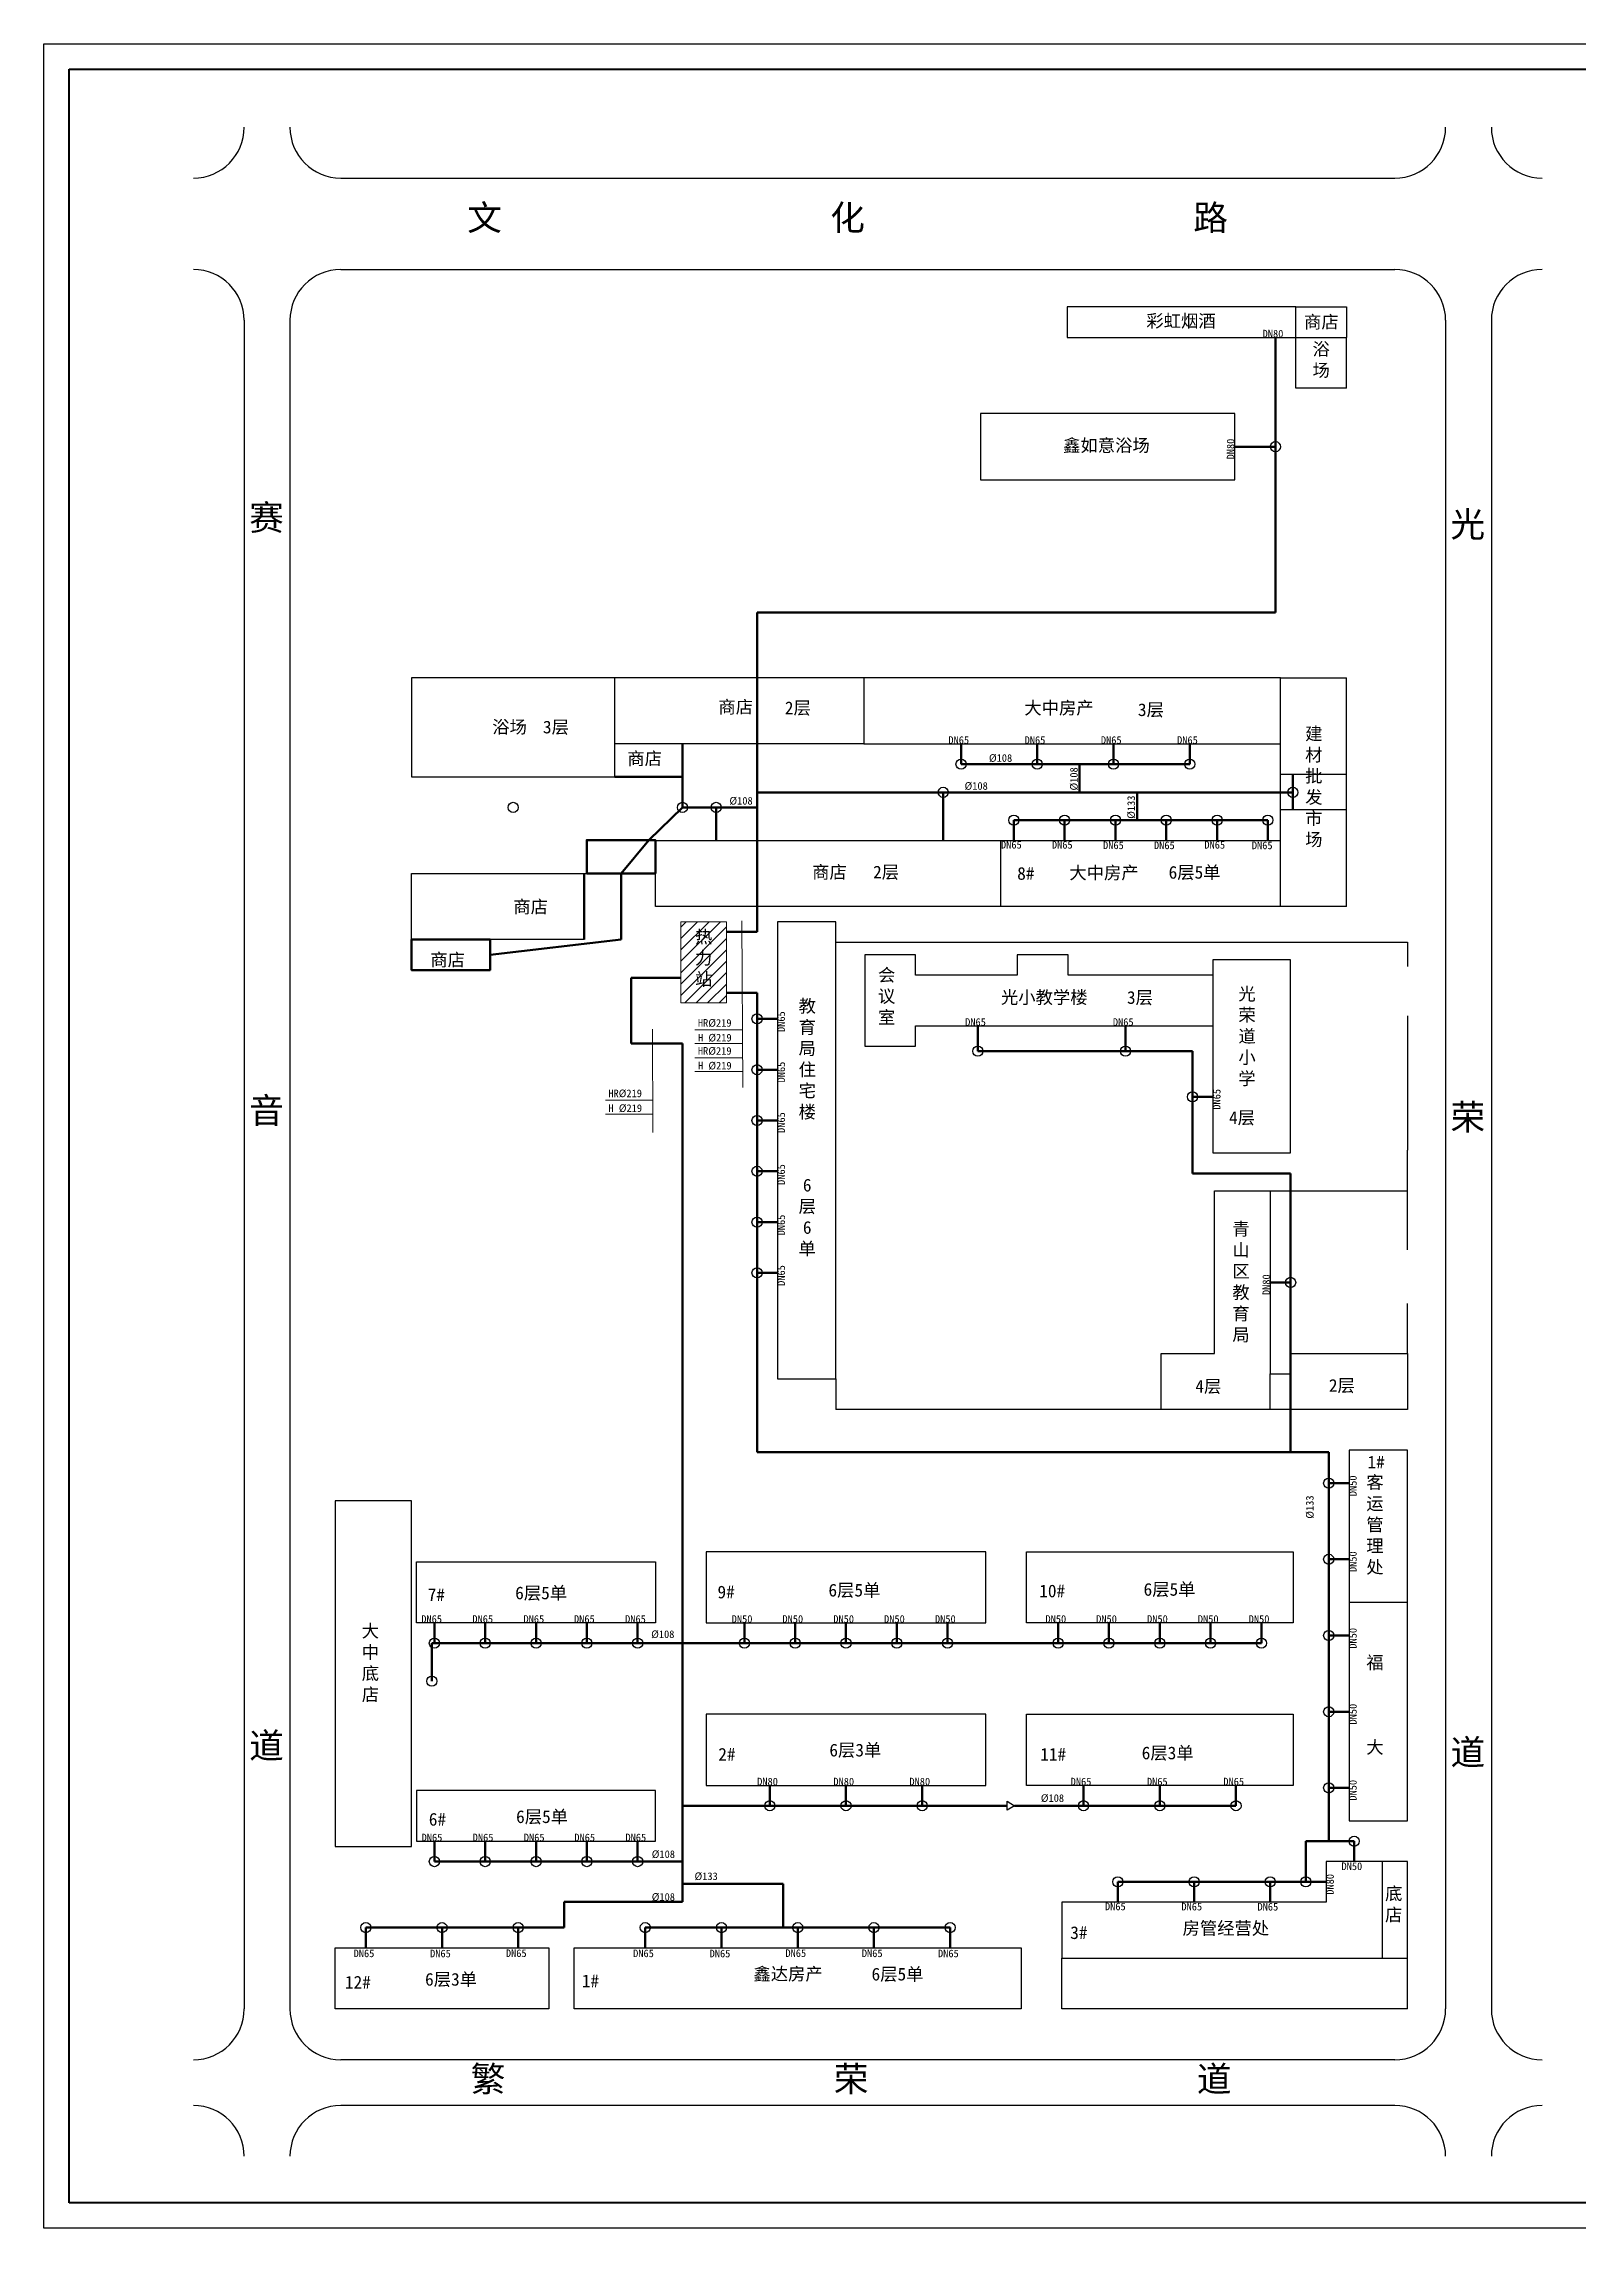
# Model space of a CAD drawing. Header units: millimetres. Extents: x 710 to 1314, y 285 to 715.
# Drawn here: x 710.2 to 1012.2, y 285.3 to 715.3 of the extents above; entities that cross this region are included whole.
import ezdxf

# ---------------------------------------------------------------- set-up
doc = ezdxf.new("R2010")
doc.units = ezdxf.units.MM
doc.layers.add('围栏', color=3, linetype='Continuous')
doc.layers.add('边线', color=1, linetype='Continuous')
doc.layers.add('标注', color=7, linetype='Continuous', lineweight=18)
doc.layers.add('管道', color=7, linetype='Continuous', lineweight=50)

msp = doc.modelspace()

# ---------------------------------------------------------------- hatches: boundary and pattern name
at = {"layer": '标注'}
h = msp.add_hatch(dxfattribs=at)
h.set_pattern_fill('ANSI31', color=256, scale=0.5, style=0)
h.paths.add_polyline_path([(844.57, 542.53), (835.57, 542.53), (835.57, 526.53), (844.57, 526.53)])
h.paths.add_polyline_path([(837.74, 541.43), (842.39, 541.43), (842.39, 527.93), (837.74, 527.93)], flags=24)

# ---------------------------------------------------------------- linework, layer by layer
at = {"lineweight": 40}
for p, q in [((715.18, 290.35), (715.18, 710.35)), ((715.18, 710.35), (1309.18, 710.35)), ((1309.18, 290.35), (715.18, 290.35))]:
    msp.add_line(p, q, dxfattribs=at)
for p, q in [((768.65, 688.9), (976.07, 688.9)), ((768.65, 670.9), (976.07, 670.9)), ((956.57, 663.53), (911.57, 663.53)), ((911.57, 663.53), (911.57, 657.53)), ((956.57, 657.53), (956.57, 663.53)), ((956.57, 663.53), (966.57, 663.53)), ((966.57, 663.53), (966.57, 657.53)), ((749.65, 660.9), (749.65, 328.53)), ((758.65, 660.9), (758.65, 328.53)), ((986.07, 660.9), (986.07, 328.53)), ((995.07, 660.9), (995.07, 328.53)), ((911.57, 657.53), (956.57, 657.53)), ((956.57, 647.53), (956.57, 657.53)), ((956.57, 657.53), (966.57, 657.53)), ((966.57, 647.53), (966.57, 657.53)), ((966.57, 647.53), (956.57, 647.53)), ((944.57, 642.53), (894.57, 642.53)), ((894.57, 642.53), (894.57, 629.53)), ((944.57, 629.53), (944.57, 642.53)), ((894.57, 629.53), (944.57, 629.53)), ((822.57, 590.53), (782.57, 590.53)), ((782.57, 590.53), (782.57, 571.03)), ((822.57, 571.03), (822.57, 590.53)), ((871.57, 590.53), (822.57, 590.53)), ((953.57, 590.53), (871.57, 590.53)), ((871.57, 590.53), (871.57, 577.53)), ((953.57, 545.53), (953.57, 590.53)), ((953.57, 590.53), (966.57, 590.53)), ((966.57, 545.53), (966.57, 590.53)), ((871.57, 577.53), (822.57, 577.53)), ((871.57, 577.53), (953.57, 577.53)), ((782.57, 571.03), (822.57, 571.03)), ((966.57, 571.53), (953.57, 571.53)), ((966.57, 564.53), (953.57, 564.53)), ((830.57, 545.53), (830.57, 558.53)), ((830.57, 558.53), (898.57, 558.53)), ((830.57, 558.53), (830.57, 552.03)), ((898.57, 545.53), (898.57, 558.53)), ((898.57, 558.53), (953.57, 558.53)), ((782.57, 539.03), (782.57, 552.03)), ((782.57, 552.03), (830.57, 552.03)), ((898.57, 545.53), (830.57, 545.53)), ((866.07, 542.53), (854.57, 542.53)), ((854.57, 542.53), (854.57, 452.53)), ((866.07, 452.53), (866.07, 542.53)), ((953.57, 545.53), (898.57, 545.53)), ((966.57, 545.53), (953.57, 545.53)), ((816.55, 539.03), (782.57, 539.03)), ((881.77, 536.03), (871.77, 536.03)), ((871.77, 536.03), (871.77, 518.03)), ((881.77, 532.03), (881.77, 536.03)), ((911.77, 536.03), (901.77, 536.03)), ((901.77, 536.03), (901.77, 532.03)), ((911.77, 532.03), (911.77, 536.03)), ((955.57, 535.03), (940.27, 535.03)), ((940.27, 535.03), (940.27, 497.03)), ((940.27, 535.03), (940.27, 532.03)), ((955.57, 497.03), (955.57, 535.03)), ((901.77, 532.03), (881.77, 532.03)), ((940.27, 532.03), (911.77, 532.03)), ((881.77, 518.03), (881.77, 522.03)), ((881.77, 522.03), (940.27, 522.03)), ((871.77, 518.03), (881.77, 518.03)), ((940.27, 497.03), (955.57, 497.03)), ((940.57, 457.53), (940.57, 489.53)), ((940.57, 489.53), (951.57, 489.53)), ((951.57, 489.53), (951.57, 453.53)), ((930.07, 446.53), (930.07, 457.53)), ((930.07, 457.53), (940.57, 457.53)), ((955.57, 453.53), (955.57, 457.53)), ((955.57, 457.53), (978.57, 457.53)), ((978.57, 457.53), (978.57, 446.53)), ((854.57, 452.53), (866.07, 452.53)), ((866, 452.53), (866.07, 452.53)), ((951.57, 446.53), (951.57, 453.53)), ((951.57, 453.53), (955.57, 453.53)), ((951.57, 446.53), (930.07, 446.53)), ((978.57, 446.53), (951.57, 446.53)), ((978.57, 438.53), (967.07, 438.53)), ((967.07, 438.53), (967.07, 365.53)), ((978.57, 365.53), (978.57, 438.53)), ((782.57, 428.53), (767.57, 428.53)), ((767.57, 428.53), (767.57, 360.53)), ((782.57, 360.53), (782.57, 428.53)), ((895.57, 418.53), (840.57, 418.53)), ((840.57, 418.53), (840.57, 404.53)), ((895.57, 404.53), (895.57, 418.53)), ((903.57, 418.53), (956.07, 418.53)), ((903.57, 404.53), (903.57, 418.53)), ((956.07, 418.53), (956.07, 404.53)), ((783.57, 404.53), (783.57, 416.53)), ((783.57, 416.53), (830.57, 416.53)), ((830.57, 416.53), (830.57, 404.53)), ((978.57, 408.53), (967.07, 408.53)), ((830.57, 404.53), (783.57, 404.53)), ((840.57, 404.53), (895.57, 404.53)), ((956.07, 404.53), (903.57, 404.53)), ((895.57, 386.53), (840.57, 386.53)), ((840.57, 386.53), (840.57, 372.53)), ((895.57, 372.53), (895.57, 386.53)), ((903.57, 372.53), (903.57, 386.53)), ((903.57, 386.53), (956.07, 386.53)), ((956.07, 386.53), (956.07, 372.53)), ((830.57, 371.53), (783.57, 371.53)), ((783.57, 371.53), (783.57, 361.53)), ((830.57, 361.53), (830.57, 371.53)), ((840.57, 372.53), (895.57, 372.53)), ((956.07, 372.53), (903.57, 372.53)), ((967.07, 365.53), (978.57, 365.53)), ((783.57, 361.53), (830.57, 361.53)), ((767.57, 360.53), (782.57, 360.53)), ((973.57, 357.53), (962.57, 357.53)), ((962.57, 357.53), (962.57, 349.53)), ((978.57, 357.53), (973.57, 357.53)), ((973.57, 357.53), (973.57, 338.53)), ((978.57, 338.53), (978.57, 357.53)), ((962.57, 349.53), (910.57, 349.53)), ((910.57, 349.53), (910.57, 338.53)), ((767.57, 328.53), (767.57, 340.53)), ((767.57, 340.53), (809.57, 340.53)), ((809.57, 340.53), (809.57, 328.53)), ((814.57, 328.53), (814.57, 340.53)), ((814.57, 340.53), (902.57, 340.53)), ((902.57, 340.53), (902.57, 328.53)), ((910.57, 328.53), (910.57, 338.53)), ((910.57, 338.53), (978.57, 338.53)), ((978.57, 328.53), (978.57, 338.53)), ((809.57, 328.53), (767.57, 328.53)), ((902.57, 328.53), (814.57, 328.53)), ((978.57, 328.53), (910.57, 328.53)), ((976.07, 318.53), (768.65, 318.53)), ((976.07, 309.53), (768.65, 309.53))]:
    msp.add_line(p, q)
msp.add_lwpolyline([(901.26, 368.53), (899.76, 367.67), (899.76, 369.4)], close=True)
for centre in [(952.57, 636.03), (890.71, 573.53), (905.71, 573.53), (920.71, 573.53), (935.71, 573.53), (887.22, 567.99), (955.99, 567.99), (802.57, 565.03), (835.9, 565.03), (842.52, 565.03), (901.1, 562.53), (911.1, 562.53), (921.1, 562.53), (931.1, 562.53), (941.1, 562.53), (951.1, 562.53), (850.57, 523.4), (894.03, 517.03), (923.09, 517.03), (850.57, 513.4), (936.27, 508.05), (850.57, 503.4), (850.57, 493.4), (850.57, 483.4), (850.57, 473.4), (955.57, 471.53), (963.07, 432.03), (963.07, 417.03), (787.07, 400.53), (797.07, 400.53), (807.07, 400.53), (817.07, 400.53), (827.07, 400.53), (848.07, 400.53), (858.07, 400.53), (868.07, 400.53), (878.07, 400.53), (888.07, 400.53), (909.82, 400.53), (919.82, 400.53), (929.82, 400.53), (939.82, 400.53), (949.82, 400.53), (963.07, 402.03), (786.57, 393.05), (963.07, 387.03), (963.07, 372.03), (853.07, 368.53), (868.07, 368.53), (883.07, 368.53), (914.82, 368.53), (929.82, 368.53), (944.82, 368.53), (968.07, 361.53), (787.07, 357.53), (797.07, 357.53), (807.07, 357.53), (817.07, 357.53), (827.07, 357.53), (921.57, 353.53), (936.57, 353.53), (951.57, 353.53), (958.57, 353.53), (773.57, 344.53), (788.57, 344.53), (803.57, 344.53), (828.57, 344.53), (843.57, 344.53), (858.57, 344.53), (873.57, 344.53), (888.57, 344.53)]:
    msp.add_circle(centre, 1)
for centre, start, end in [((739.65, 698.9), 270, 0), ((768.65, 698.9), 180, 270), ((976.07, 698.9), 270, 0), ((1005.07, 698.9), 180, 270), ((739.65, 660.9), 0, 90), ((768.65, 660.9), 90, 180), ((976.07, 660.9), 0, 90), ((1005.07, 660.9), 90, 180), ((739.65, 328.53), 270, 0), ((768.65, 328.53), 180, 270), ((976.07, 328.53), 270, 0), ((1005.07, 328.53), 180, 270), ((739.65, 299.53), 0, 90), ((768.65, 299.53), 90, 180), ((976.07, 299.53), 0, 90), ((1005.07, 299.53), 90, 180)]:
    msp.add_arc(centre, 10, start, end)
at = {"layer": '围栏'}
for p, q in [((866.07, 538.53), (978.57, 538.53)), ((978.57, 538.53), (978.57, 533.68)), ((978.57, 523.99), (978.57, 497.53)), ((978.57, 477.97), (978.57, 497.53)), ((951.57, 489.53), (978.57, 489.53)), ((978.57, 457.53), (978.57, 467.4)), ((866.07, 452.53), (866.07, 446.53)), ((930.07, 446.53), (866.07, 446.53))]:
    msp.add_line(p, q, dxfattribs=at)
at = {"layer": '标注'}
for p, q in [((844.57, 542.53), (835.57, 542.53)), ((835.57, 542.53), (835.57, 526.53)), ((844.57, 526.53), (844.57, 542.53)), ((847.74, 509.88), (847.57, 542.7)), ((835.57, 526.53), (844.57, 526.53)), ((830.08, 501.02), (829.97, 521.36)), ((838.35, 521.24), (847.76, 521.24)), ((838.35, 518.54), (847.76, 518.54)), ((838.35, 515.74), (847.76, 515.74)), ((838.35, 513.03), (847.76, 513.03)), ((820.71, 507.37), (830.12, 507.37)), ((820.71, 504.67), (830.12, 504.67))]:
    msp.add_line(p, q, dxfattribs=at)
at = {"layer": '管道'}
for p, q in [((952.57, 603.37), (952.57, 657.53)), ((944.57, 636.03), (952.57, 636.03)), ((850.57, 540.53), (850.57, 603.37)), ((850.57, 603.37), (952.57, 603.37)), ((835.9, 565.03), (835.9, 577.53)), ((890.71, 577.53), (890.71, 573.53)), ((905.71, 577.53), (905.71, 573.53)), ((920.71, 577.53), (920.71, 573.53)), ((935.71, 577.53), (935.71, 573.53)), ((890.71, 573.53), (935.71, 573.53)), ((913.99, 567.99), (913.99, 573.53)), ((822.57, 571.03), (835.9, 571.03)), ((850.57, 567.99), (955.99, 567.99)), ((887.22, 567.99), (887.22, 558.53)), ((925.34, 567.99), (925.34, 562.53)), ((955.99, 567.99), (955.99, 571.53)), ((955.99, 567.99), (955.99, 564.53)), ((835.9, 565.03), (829.26, 558.58)), ((850.57, 565.03), (835.9, 565.03)), ((842.52, 565.03), (842.52, 558.53)), ((901.1, 562.53), (901.1, 558.53)), ((901.1, 562.53), (951.1, 562.53)), ((911.1, 562.53), (911.1, 558.53)), ((921.1, 562.53), (921.1, 558.53)), ((931.1, 562.53), (931.1, 558.53)), ((941.1, 562.53), (941.1, 558.53)), ((951.1, 562.53), (951.1, 558.53)), ((829.26, 558.58), (823.8, 552.03)), ((816.55, 539.03), (816.55, 552.03)), ((823.8, 552.03), (823.8, 539.03)), ((823.8, 539.03), (798.02, 536.02)), ((844.57, 540.53), (850.57, 540.53)), ((825.82, 518.54), (825.82, 531.51)), ((825.82, 531.51), (835.57, 531.51)), ((850.57, 528.56), (844.57, 528.56)), ((850.57, 438.13), (850.57, 528.56)), ((854.57, 523.4), (850.57, 523.4)), ((894.03, 522.03), (894.03, 517.03)), ((923.09, 522.03), (923.09, 517.03)), ((835.87, 518.54), (825.82, 518.54)), ((835.87, 421.9), (835.87, 518.54)), ((894.03, 517.03), (936.27, 517.03)), ((936.27, 492.97), (936.27, 517.03)), ((854.57, 513.4), (850.57, 513.4)), ((940.27, 508.05), (936.27, 508.05)), ((854.57, 503.4), (850.57, 503.4)), ((854.57, 493.4), (850.57, 493.4)), ((936.27, 492.97), (955.57, 492.97)), ((955.57, 492.97), (955.57, 438.13)), ((854.57, 483.4), (850.57, 483.4)), ((854.57, 473.4), (850.57, 473.4)), ((951.57, 471.53), (955.57, 471.53)), ((963.07, 438.13), (850.57, 438.13)), ((963.07, 438.13), (963.07, 361.53)), ((967.07, 432.03), (963.07, 432.03)), ((835.87, 421.9), (835.87, 349.58)), ((967.07, 417.03), (963.07, 417.03)), ((787.07, 404.53), (787.07, 400.53)), ((797.07, 404.53), (797.07, 400.53)), ((807.07, 404.53), (807.07, 400.53)), ((817.07, 404.53), (817.07, 400.53)), ((827.07, 404.53), (827.07, 400.53)), ((848.07, 404.53), (848.07, 400.53)), ((858.07, 404.53), (858.07, 400.53)), ((868.07, 404.53), (868.07, 400.53)), ((878.07, 404.53), (878.07, 400.53)), ((888.07, 404.53), (888.07, 400.53)), ((909.82, 404.53), (909.82, 400.53)), ((919.82, 404.53), (919.82, 400.53)), ((929.82, 404.53), (929.82, 400.53)), ((939.82, 404.53), (939.82, 400.53)), ((949.82, 404.53), (949.82, 400.53)), ((949.82, 400.53), (786.57, 400.53)), ((786.57, 400.53), (786.57, 393.05)), ((967.07, 402.03), (963.07, 402.03)), ((967.07, 387.03), (963.07, 387.03)), ((853.07, 368.53), (853.07, 372.53)), ((868.07, 368.53), (868.07, 372.53)), ((883.07, 368.53), (883.07, 372.53)), ((914.82, 368.53), (914.82, 372.53)), ((929.82, 368.53), (929.82, 372.53)), ((944.82, 368.53), (944.82, 372.53)), ((967.07, 372.03), (963.07, 372.03)), ((899.76, 368.53), (835.87, 368.53)), ((944.82, 368.53), (901.26, 368.53)), ((787.07, 361.53), (787.07, 357.53)), ((797.07, 361.53), (797.07, 357.53)), ((807.07, 361.53), (807.07, 357.53)), ((817.07, 361.53), (817.07, 357.53)), ((827.07, 361.53), (827.07, 357.53)), ((963.07, 361.53), (958.57, 361.53)), ((958.57, 361.53), (958.57, 353.53)), ((963.07, 361.53), (968.07, 361.53)), ((968.07, 357.53), (968.07, 361.53)), ((787.07, 357.53), (835.87, 357.53)), ((835.87, 353.15), (855.68, 353.15)), ((855.68, 353.15), (855.68, 344.53)), ((921.57, 349.53), (921.57, 353.53)), ((958.57, 353.53), (921.57, 353.53)), ((936.57, 349.53), (936.57, 353.53)), ((951.57, 349.53), (951.57, 353.53)), ((962.57, 353.53), (958.57, 353.53)), ((835.87, 349.58), (812.62, 349.58)), ((812.62, 349.58), (812.62, 344.53)), ((773.57, 340.53), (773.57, 344.53)), ((812.62, 344.53), (773.57, 344.53)), ((788.57, 340.53), (788.57, 344.53)), ((803.57, 340.53), (803.57, 344.53)), ((828.57, 340.53), (828.57, 344.53)), ((828.57, 344.53), (888.57, 344.53)), ((843.57, 340.53), (843.57, 344.53)), ((858.57, 340.53), (858.57, 344.53)), ((873.57, 340.53), (873.57, 344.53)), ((888.57, 340.53), (888.57, 344.53))]:
    msp.add_line(p, q, dxfattribs=at)
for points in [[(830.57, 552.03), (817.04, 552.03), (817.04, 558.58), (830.57, 558.58)], [(782.57, 539.03), (798.02, 539.03), (798.02, 533), (782.57, 533)]]:
    msp.add_lwpolyline(points, close=True, dxfattribs=at)
at = {"layer": '边线'}
for p, q in [((710.18, 715.35), (1314.18, 715.35)), ((710.18, 285.35), (710.18, 715.35)), ((1314.18, 285.35), (710.18, 285.35))]:
    msp.add_line(p, q, dxfattribs=at)

# ---------------------------------------------------------------- texts
at = {"layer": '标注'}
for s, insert, char_height, width, attachment_point in [('{\\fSimSun|b0|i0|c134|p54;文                   化                   路}', (793.52, 683.6), 5, 161.5383, 1), ('{\\fSimSun|b0|i0|c134|p54;彩虹烟酒}', (927.18, 662.03), 2.5, 17.6154, 1), ('{\\fSimSun|b0|i0|c134|p54;商店}', (958.22, 661.84), 2.5, 13.0412, 1), ('DN80', (950.06, 659.03), 1.5, 6.3469, 1), ('{\\fSimSun|b0|i0|c134|p54;浴场}', (959.88, 656.49), 2.5, 5.0608, 1), ('{\\fSimSun|b0|i0|c134|p54;鑫如意浴场}', (910.8, 637.53), 2.5, 20.1453, 1), ('{\\fSimSun|b0|i0|c134|p54;赛\\P\\P\\P\\P\\P\\P\\P\\P\\P\\P\\P\\P\\P\\P音\\P\\P\\P\\P\\P\\P\\P\\P\\P\\P\\P\\P\\P\\P\\P道}', (750.61, 624.57), 5, 7.8351, 1), ('{\\fSimSun|b0|i0|c134|p54;光\\P\\P\\P\\P\\P\\P\\P\\P\\P\\P\\P\\P\\P\\P荣\\P\\P\\P\\P\\P\\P\\P\\P\\P\\P\\P\\P\\P\\P\\P道}', (987.03, 623.26), 5, 6.2168, 1), ('{\\fSimSun|b0|i0|c134|p54;商店}', (842.96, 586.05), 2.5, 15.5792, 1), ('2{\\fSimSun|b0|i0|c134|p54;层}', (856.04, 585.87), 2.5, 7.61, 1), ('{\\fSimSun|b0|i0|c134|p54;大中房产}', (903.17, 585.86), 2.5, 28.6267, 1), ('3{\\fSimSun|b0|i0|c134|p54;层}', (925.52, 585.51), 2.5, 7.61, 1), ('{\\fSimSun|b0|i0|c134|p54;浴场}', (798.46, 582.12), 2.5, 15.5792, 1), ('3{\\fSimSun|b0|i0|c134|p54;层}', (808.43, 582.1), 2.5, 7.61, 1), ('{\\fSimSun|b0|i0|c134|p54;建材批发市场}', (958.43, 580.79), 2.5, 3.7944, 1), ('{\\fSimSun|b0|i0|c134|p54;商店}', (825.04, 575.9), 2.5, 15.5792, 1), ('DN65', (888.22, 579.03), 1.5, 6.3469, 1), ('DN65', (903.22, 579.03), 1.5, 6.3469, 1), ('DN65', (918.23, 579.03), 1.5, 6.3469, 1), ('DN65', (933.23, 579.03), 1.5, 6.3469, 1), ('%%C108', (896.2, 575.5), 1.5, 9.9494, 1), ('%%C108', (891.4, 570), 1.5, 9.9494, 1), ('%%C108', (845.13, 567.08), 1.5, 9.9494, 1), ('DN65', (898.57, 558.43), 1.5, 6.3469, 1), ('DN65', (908.59, 558.41), 1.5, 6.3469, 1), ('DN65', (918.66, 558.32), 1.5, 6.3469, 1), ('DN65', (928.68, 558.31), 1.5, 6.3469, 1), ('DN65', (938.6, 558.41), 1.5, 5.6588, 1), ('DN65', (947.94, 558.3), 1.5, 6.3469, 1), ('{\\fSimSun|b0|i0|c134|p54;商店}', (861.41, 553.54), 2.5, 15.5792, 1), ('2{\\fSimSun|b0|i0|c134|p54;层}', (873.4, 553.55), 2.5, 7.61, 1), ('8#', (901.76, 553.28), 2.5, 6.327, 1), ('{\\fSimSun|b0|i0|c134|p54;大中房产}', (912.03, 553.42), 2.5, 28.6267, 1), ('6{\\fSimSun|b0|i0|c134|p54;层}5{\\fSimSun|b0|i0|c134|p54;单}', (931.56, 553.5), 2.5, 21.4463, 1), ('{\\fSimSun|b0|i0|c134|p54;商店}', (802.6, 546.73), 2.5, 15.5792, 1), ('{\\fSimSun|b0|i0|c134|p54;热力站}', (838.36, 540.81), 2.5, 3.3681, 1), ('{\\fSimSun|b0|i0|c134|p54;商店}', (786.27, 536.29), 2.5, 15.5792, 1), ('{\\fSimSun|b0|i0|c134|p54;会议室}', (874.37, 533.29), 2.5, 4.2385, 1), ('{\\fSimSun|b0|i0|c134|p54;光小教学楼}', (898.56, 528.89), 2.5, 32.224, 1), ('3{\\fSimSun|b0|i0|c134|p54;层}', (923.36, 528.86), 2.5, 7.61, 1), ('{\\fSimSun|b0|i0|c134|p54;光荣道小学}', (945.29, 529.58), 2.5, 5.189, 1), ('{\\fSimSun|b0|i0|c134|p54;教育局住宅楼}', (858.74, 527.18), 2.5, 3.1436, 1), ('HR%%C219', (838.93, 523.36), 1.5, 13.5629, 1), ('H %%C219', (838.95, 520.45), 1.5, 13.5393, 1), ('DN65', (891.52, 523.53), 1.5, 6.3469, 1), ('DN65', (920.59, 523.53), 1.5, 6.3469, 1), ('HR%%C219', (838.93, 517.85), 1.5, 13.5629, 1), ('H %%C219', (838.95, 514.95), 1.5, 13.5393, 1), ('HR%%C219', (821.3, 509.49), 1.5, 13.5629, 1), ('H %%C219', (821.32, 506.58), 1.5, 13.5393, 1), ('4{\\fSimSun|b0|i0|c134|p54;层}', (943.45, 505.21), 2.5, 7.61, 1), ('6\\P{\\fSimSun|b0|i0|c134|p54;层}\\P6\\P{\\fSimSun|b0|i0|c134|p54;单}', (860.44, 484.29), 2.5, 4.9783, 5), ('{\\fSimSun|b0|i0|c134|p54;青山区教育局}', (944.1, 483.31), 2.5, 3.4436, 1), ('4{\\fSimSun|b0|i0|c134|p54;层}', (936.82, 452.35), 2.5, 7.61, 1), ('2{\\fSimSun|b0|i0|c134|p54;层}', (963.1, 452.5), 2.5, 7.61, 1), ('1#', (970.69, 437.41), 2.5, 5.4144, 1), ('{\\fSimSun|b0|i0|c134|p54;客运管理处}', (970.46, 433.43), 2.5, 5.2578, 1), ('7#', (785.75, 411.29), 2.5, 6.327, 1), ('6{\\fSimSun|b0|i0|c134|p54;层}5{\\fSimSun|b0|i0|c134|p54;单}', (802.97, 411.66), 2.5, 21.4463, 1), ('9#', (842.78, 411.84), 2.5, 6.327, 1), ('6{\\fSimSun|b0|i0|c134|p54;层}5{\\fSimSun|b0|i0|c134|p54;单}', (864.62, 412.21), 2.5, 21.4463, 1), ('10#', (906.1, 412.05), 2.5, 6.327, 1), ('6{\\fSimSun|b0|i0|c134|p54;层}5{\\fSimSun|b0|i0|c134|p54;单}', (926.63, 412.36), 2.5, 21.4463, 1), ('{\\fSimSun|b0|i0|c134|p54;大中底店}', (772.77, 404.17), 2.5, 3.4251, 1), ('DN65', (784.48, 406.03), 1.5, 6.3469, 1), ('DN65', (794.54, 406.03), 1.5, 6.3469, 1), ('DN65', (804.6, 406.03), 1.5, 6.3469, 1), ('DN65', (814.54, 406.03), 1.5, 6.3469, 1), ('DN65', (824.6, 406.03), 1.5, 6.3469, 1), ('DN50', (845.58, 406.03), 1.5, 6.3469, 1), ('DN50', (855.56, 406.03), 1.5, 6.3469, 1), ('DN50', (865.57, 406.03), 1.5, 6.3469, 1), ('DN50', (875.56, 406.03), 1.5, 6.3469, 1), ('DN50', (885.58, 406.03), 1.5, 6.3469, 1), ('DN50', (907.32, 406.03), 1.5, 6.3469, 1), ('DN50', (917.3, 406.03), 1.5, 6.3469, 1), ('DN50', (927.32, 406.03), 1.5, 6.3469, 1), ('DN50', (937.31, 406.03), 1.5, 6.3469, 1), ('DN50', (947.32, 406.03), 1.5, 6.3469, 1), ('%%C108', (829.73, 403.04), 1.5, 9.9494, 1), ('{\\fSimSun|b0|i0|c134|p54;福\\P\\P\\P\\P大}', (970.46, 397.97), 2.5, 5.4456, 1), ('2#', (842.94, 379.9), 2.5, 6.327, 1), ('6{\\fSimSun|b0|i0|c134|p54;层}3{\\fSimSun|b0|i0|c134|p54;单}', (864.8, 380.73), 2.5, 21.4463, 1), ('11#', (906.3, 379.91), 2.5, 6.327, 1), ('6{\\fSimSun|b0|i0|c134|p54;层}3{\\fSimSun|b0|i0|c134|p54;单}', (926.26, 380.17), 2.5, 19.8476, 1), ('DN80', (850.59, 374.03), 1.5, 6.3469, 1), ('DN80', (865.59, 374.03), 1.5, 6.3469, 1), ('DN80', (880.55, 374.03), 1.5, 6.3469, 1), ('%%C108', (906.41, 370.78), 1.5, 9.9494, 1), ('DN65', (912.29, 374.03), 1.5, 6.3469, 1), ('DN65', (927.29, 374.03), 1.5, 6.3469, 1), ('DN65', (942.33, 374.03), 1.5, 6.3469, 1), ('6#', (785.97, 367.11), 2.5, 6.327, 1), ('6{\\fSimSun|b0|i0|c134|p54;层}5{\\fSimSun|b0|i0|c134|p54;单}', (803.15, 367.62), 2.5, 21.4463, 1), ('DN65', (784.55, 363.03), 1.5, 6.3469, 1), ('DN65', (794.61, 363.03), 1.5, 6.3469, 1), ('DN65', (804.67, 363.03), 1.5, 6.3469, 1), ('DN65', (814.61, 363.03), 1.5, 6.3469, 1), ('DN65', (824.67, 363.03), 1.5, 6.3469, 1), ('%%C108', (829.84, 359.74), 1.5, 9.9494, 1), ('DN50', (965.58, 357.36), 1.5, 6.3469, 1), ('%%C133', (838.26, 355.4), 1.5, 9.9494, 1), ('{\\fSimSun|b0|i0|c134|p54;底店}', (974.16, 352.49), 2.5, 3.0274, 1), ('%%C108', (829.84, 351.33), 1.5, 9.9494, 1), ('DN65', (919.03, 349.45), 1.5, 6.3469, 1), ('DN65', (934.08, 349.42), 1.5, 6.3469, 1), ('DN65', (949.05, 349.39), 1.5, 6.3469, 1), ('3#', (912.2, 344.79), 2.5, 6.327, 1), ('{\\fSimSun|b0|i0|c134|p54;房管经营处}', (934.3, 345.68), 2.5, 23.2951, 1), ('DN65', (771.17, 340.22), 1.5, 6.3469, 1), ('DN65', (786.22, 340.19), 1.5, 6.3469, 1), ('DN65', (801.14, 340.25), 1.5, 6.3469, 1), ('DN65', (826.18, 340.22), 1.5, 6.3469, 1), ('DN65', (841.23, 340.19), 1.5, 6.3469, 1), ('DN65', (856.15, 340.26), 1.5, 6.3469, 1), ('DN65', (871.19, 340.23), 1.5, 6.3469, 1), ('DN65', (886.17, 340.2), 1.5, 6.3469, 1), ('6{\\fSimSun|b0|i0|c134|p54;层}3{\\fSimSun|b0|i0|c134|p54;单}', (785.24, 335.61), 2.5, 21.4463, 1), ('{\\fSimSun|b0|i0|c134|p54;鑫达房产}', (849.85, 336.67), 2.5, 25.9328, 1), ('6{\\fSimSun|b0|i0|c134|p54;层}5{\\fSimSun|b0|i0|c134|p54;单}', (873.1, 336.63), 2.5, 21.4463, 1), ('12#', (769.47, 335.04), 2.5, 6.327, 1), ('1#', (816.08, 335.3), 2.5, 6.327, 1), ('{\\fSimSun|b0|i0|c134|p54;繁                   荣                   道}', (794.22, 317.25), 5, 161.5383, 1)]:
    msp.add_mtext(s, dxfattribs=dict(at, insert=insert, char_height=char_height, width=width, attachment_point=attachment_point))
at = {"layer": '标注', "char_height": 1.5, "attachment_point": 1, "rotation": 90}
for s, insert, width in [('DN80', (943, 633.52), 3.133), ('%%C108', (912.16, 568.35), 9.9494), ('%%C133', (923.43, 562.78), 9.9494), ('DN65', (854.57, 520.82), 3.133), ('DN65', (854.57, 510.89), 3.133), ('DN65', (940.27, 505.53), 3.133), ('DN65', (854.57, 500.95), 3.133), ('DN65', (854.57, 490.72), 3.133), ('DN65', (854.57, 480.79), 3.133), ('DN65', (854.57, 470.85), 3.133), ('DN80', (950.03, 469.04), 3.133), ('DN50', (967.07, 429.45), 3.133), ('%%C133', (958.59, 425.02), 9.9494), ('DN50', (967.07, 414.52), 3.133), ('DN50', (967.07, 399.44), 3.133), ('DN50', (967.07, 384.51), 3.133), ('DN50', (967.07, 369.53), 3.133), ('DN80', (962.57, 351.01), 3.133)]:
    msp.add_mtext(s, dxfattribs=dict(at, insert=insert, width=width))

doc.saveas('drawing.dxf')
